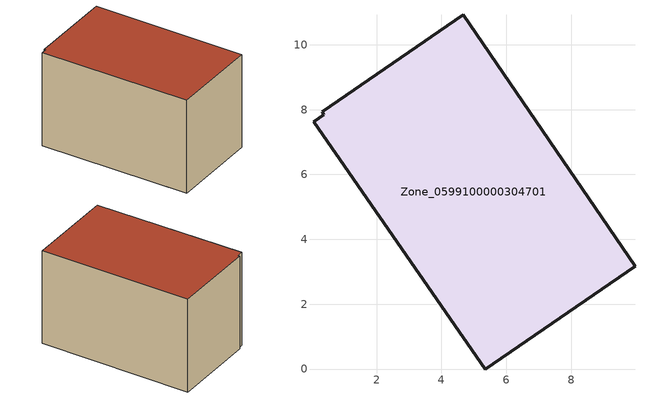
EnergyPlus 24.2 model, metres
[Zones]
Zone_0599100000304701
 floor ground (C_G): 0.06,7.63 0.38,7.84 0.33,7.93 4.68,10.92 9.97,3.17 5.35,0 z0
 wall outside (C_F): 9.97,3.17 4.68,10.92 0.33,7.93 0.38,7.84 0.06,7.63 5.35,0 9.97,3.17 z0:5.92
 roof outside (C_R): 0.38,7.84 0.06,7.63 5.35,0 9.97,3.17 4.68,10.92 0.33,7.93 z5.92
[BUILDING]
Pand.0599100000304701: North Axis=0; Terrain=City; Loads Convergence Tolerance Value=0.04; Temperature Convergence Tolerance Value=0.4; Solar Distribution=FullExterior; Maximum Number of Warmup Days=25; Minimum Number of Warmup Days=1
[Site:Location]
Rotterdam.The.Hague.AP_ZH_NLD Design_Conditions: Latitude=51.96; Longitude=4.45; Time Zone=1; Elevation=-4.5
[SITE:GROUNDTEMPERATURE:BUILDINGSURFACE]
18, 18, 18, 18, 18, 18, 18, 18, 18, 18, 18, 18
[MATERIAL] Thermal Absorptance=0.9; Solar Absorptance=0.7; Visible Absorptance=0.7
Name | Roughness | Thickness | Conductivity | Density | Specific Heat
G.TC.1946-1964 | MediumSmooth | 0.15 | 1 | 540 | 1210
F.TC.1946-1964 | Rough | 0.3 | 0.857143 | 1920 | 840
R.TC.1946-1964 | MediumRough | 0.2 | 0.235294 | 1500 | 1000
[CONSTRUCTION]
C_G: G.TC.1946-1964
C_F: F.TC.1946-1964
C_R: R.TC.1946-1964
[ZONE]
Zone_0599100000304701: Type=1; Multiplier=1; Ceiling Height=Autocalculate; Volume=Autocalculate; Floor Area=autocalculate; Part of Total Floor Area=Yes
[ZONEINFILTRATION:DESIGNFLOWRATE]
Infil_Zone_0599100000304701: Zone or ZoneList or Space or SpaceList=Zone_0599100000304701; Schedule=AlwaysOn; Design Flow Rate Calculation Method=Flow/Area; Flow Rate per Floor Area=0.003; Constant Term Coefficient=1; Temperature Term Coefficient=0; Velocity Term Coefficient=0; Velocity Squared Term Coefficient=0
[HVACTEMPLATE:ZONE:IDEALLOADSAIRSYSTEM]
Zone_0599100000304701: Maximum Heating Supply Air Temperature=50; Minimum Cooling Supply Air Temperature=13; Maximum Heating Supply Air Humidity Ratio=0.0156; Minimum Cooling Supply Air Humidity Ratio=0.0077; Heating Limit=NoLimit; Cooling Limit=NoLimit; Dehumidification Control Type=ConstantSensibleHeatRatio; Cooling Sensible Heat Ratio=0.7; Dehumidification Setpoint=60; Humidification Control Type=None; Humidification Setpoint=30; Outdoor Air Method=None; Outdoor Air Flow Rate per Person=0.00944; Outdoor Air Flow Rate per Zone Floor Area=0; Outdoor Air Flow Rate per Zone=0; Demand Controlled Ventilation Type=None; Outdoor Air Economizer Type=NoEconomizer; Heat Recovery Type=None; Sensible Heat Recovery Effectiveness=0.7; Latent Heat Recovery Effectiveness=0.65
[ZONECONTROL:THERMOSTAT]
ThermostatControl_Zone_0599100000304701: Zone or ZoneList=Zone_0599100000304701; Control Type Schedule=DualSetpointControlType; Control 1=Thermostat_Zone_0599100000304701; Temperature Difference Between Cutout And Setpoint=0
[THERMOSTATSETPOINT:DUALSETPOINT]
Thermostat_Zone_0599100000304701: Heating Setpoint Temperature Schedule=HeatingSetpoint_Zone_0599100000304701; Cooling Setpoint Temperature Schedule=CoolingSetpoint_Zone_0599100000304701
[SCHEDULE:COMPACT]
HeatingSetpoint_Zone_0599100000304701: Through: 12/31, For: AllDays, Until: 24:00, 21
CoolingSetpoint_Zone_0599100000304701: Through: 12/31, For: AllDays, Until: 24:00, 24
DualSetpointControlType: Through: 12/31, For: AllDays, Until: 24:00, 4
AlwaysOn: Through: 12/31, For: AllDays, Until: 24:00, 1
